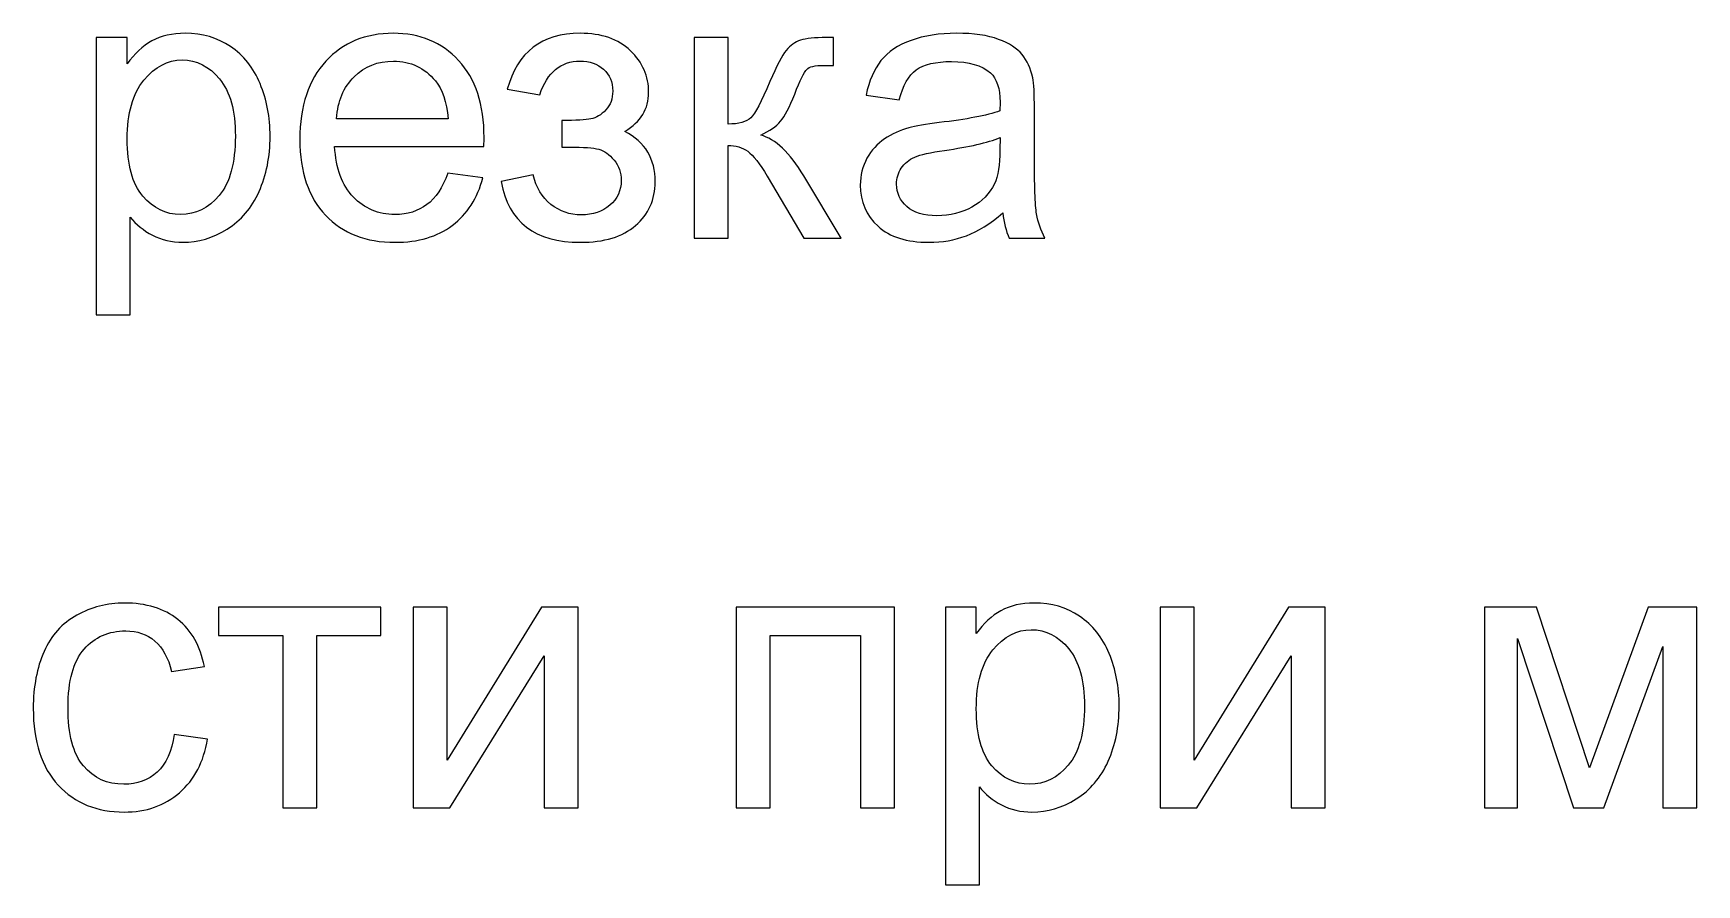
# Model space of a CAD drawing. Header units: millimetres. Extents: x -264 to 265, y -234 to 223.
# Drawn here: x 37.19 to 81.94, y 198.2 to 221.1 of the extents above; entities that cross this region are included whole.
import ezdxf

# ---------------------------------------------------------------- set-up
doc = ezdxf.new("R2010")
doc.units = ezdxf.units.MM
doc.header["$MEASUREMENT"] = 0
doc.layers.add('layer 1', color=7, linetype='Continuous')

msp = doc.modelspace()

# ---------------------------------------------------------------- linework, layer by layer
at = {"layer": 'layer 1', "color": 250}
for points, knots in [([(38.8825, 213.5234), (38.8825, 213.5234), (38.8825, 220.9838), (38.8825, 220.9838), (38.8825, 220.9838), (38.8825, 220.9838), (39.7137, 220.9838), (39.7137, 220.9838), (39.7137, 220.9838), (39.7137, 220.9838), (39.7137, 220.2755), (39.7137, 220.2755), (39.7137, 220.2755), (39.9094, 220.5491), (40.1311, 220.7552), (40.3787, 220.892), (40.3787, 220.892), (40.6246, 221.0288), (40.9242, 221.0981), (41.2758, 221.0981), (41.2758, 221.0981), (41.7364, 221.0981), (42.1416, 220.9803), (42.4932, 220.7431), (42.4932, 220.7431), (42.8447, 220.5075), (43.1097, 220.1733), (43.2898, 219.7438), (43.2898, 219.7438), (43.4681, 219.3126), (43.5582, 218.8416), (43.5582, 218.3273), (43.5582, 218.3273), (43.5582, 217.7783), (43.4595, 217.283), (43.2621, 216.8414), (43.2621, 216.8414), (43.0646, 216.4016), (42.7772, 216.0639), (42.3997, 215.8283), (42.3997, 215.8283), (42.0239, 215.5946), (41.6273, 215.4768), (41.2117, 215.4768), (41.2117, 215.4768), (40.9069, 215.4768), (40.6333, 215.5409), (40.3926, 215.669), (40.3926, 215.669), (40.1501, 215.7972), (39.9527, 215.9582), (39.7968, 216.1539), (39.7968, 216.1539), (39.7968, 216.1539), (39.7968, 213.5234), (39.7968, 213.5234), (39.7968, 213.5234), (39.7968, 213.5234), (38.8825, 213.5234), (38.8825, 213.5234)], [0, 0, 0, 0, 0.0625, 0.0625, 0.0625, 0.0625, 0.125, 0.125, 0.125, 0.125, 0.1875, 0.1875, 0.1875, 0.1875, 0.25, 0.25, 0.25, 0.25, 0.3125, 0.3125, 0.3125, 0.3125, 0.375, 0.375, 0.375, 0.375, 0.4375, 0.4375, 0.4375, 0.4375, 0.5, 0.5, 0.5, 0.5, 0.5625, 0.5625, 0.5625, 0.5625, 0.625, 0.625, 0.625, 0.625, 0.6875, 0.6875, 0.6875, 0.6875, 0.75, 0.75, 0.75, 0.75, 0.8125, 0.8125, 0.8125, 0.8125, 0.875, 0.875, 0.875, 0.875, 1, 1, 1, 1]), ([(48.3395, 217.3367), (48.3395, 217.3367), (49.285, 217.212), (49.285, 217.212), (49.285, 217.212), (49.1378, 216.6631), (48.8625, 216.2353), (48.4607, 215.9323), (48.4607, 215.9323), (48.059, 215.6292), (47.5464, 215.4768), (46.9212, 215.4768), (46.9212, 215.4768), (46.135, 215.4768), (45.5116, 215.7192), (45.0509, 216.2041), (45.0509, 216.2041), (44.5903, 216.6873), (44.3599, 217.3679), (44.3599, 218.2424), (44.3599, 218.2424), (44.3599, 219.1464), (44.592, 219.8495), (45.0578, 220.3482), (45.0578, 220.3482), (45.5237, 220.8487), (46.1281, 221.0981), (46.871, 221.0981), (46.871, 221.0981), (47.5897, 221.0981), (48.1767, 220.8539), (48.6322, 220.3638), (48.6322, 220.3638), (49.0876, 219.8737), (49.3162, 219.1845), (49.3162, 218.2961), (49.3162, 218.2961), (49.3162, 218.2424), (49.3145, 218.161), (49.311, 218.0536), (49.311, 218.0536), (49.311, 218.0536), (45.2951, 218.0536), (45.2951, 218.0536), (45.2951, 218.0536), (45.3297, 217.4631), (45.496, 217.0094), (45.7973, 216.696), (45.7973, 216.696), (46.0969, 216.3825), (46.4727, 216.2249), (46.9212, 216.2249), (46.9212, 216.2249), (47.2554, 216.2249), (47.5412, 216.3132), (47.7767, 216.4899), (47.7767, 216.4899), (48.0139, 216.6665), (48.201, 216.9488), (48.3395, 217.3367)], [0, 0, 0, 0, 0.0625, 0.0625, 0.0625, 0.0625, 0.125, 0.125, 0.125, 0.125, 0.1875, 0.1875, 0.1875, 0.1875, 0.25, 0.25, 0.25, 0.25, 0.3125, 0.3125, 0.3125, 0.3125, 0.375, 0.375, 0.375, 0.375, 0.4375, 0.4375, 0.4375, 0.4375, 0.5, 0.5, 0.5, 0.5, 0.5625, 0.5625, 0.5625, 0.5625, 0.625, 0.625, 0.625, 0.625, 0.6875, 0.6875, 0.6875, 0.6875, 0.75, 0.75, 0.75, 0.75, 0.8125, 0.8125, 0.8125, 0.8125, 0.875, 0.875, 0.875, 0.875, 1, 1, 1, 1]), ([(51.4064, 218.0329), (51.4064, 218.0329), (51.4064, 218.7498), (51.4064, 218.7498), (51.4064, 218.7498), (51.7908, 218.7533), (52.0541, 218.7689), (52.1926, 218.7948), (52.1926, 218.7948), (52.3329, 218.8225), (52.4662, 218.9022), (52.5909, 219.0373), (52.5909, 219.0373), (52.7156, 219.1724), (52.7779, 219.3403), (52.7779, 219.543), (52.7779, 219.543), (52.7779, 219.7871), (52.6965, 219.9845), (52.532, 220.13), (52.532, 220.13), (52.3675, 220.2772), (52.1562, 220.3499), (51.8947, 220.3499), (51.8947, 220.3499), (51.3804, 220.3499), (51.0202, 220.0486), (50.8141, 219.446), (50.8141, 219.446), (50.8141, 219.446), (49.9413, 219.5914), (49.9413, 219.5914), (49.9413, 219.5914), (50.2115, 220.5959), (50.8661, 221.0981), (51.9017, 221.0981), (51.9017, 221.0981), (52.4766, 221.0981), (52.9269, 220.9422), (53.2542, 220.6288), (53.2542, 220.6288), (53.5815, 220.3153), (53.7442, 219.9413), (53.7442, 219.5066), (53.7442, 219.5066), (53.7442, 219.0685), (53.5312, 218.7186), (53.107, 218.4606), (53.107, 218.4606), (53.3788, 218.3151), (53.5815, 218.1298), (53.7183, 217.9047), (53.7183, 217.9047), (53.8533, 217.6796), (53.9209, 217.4129), (53.9209, 217.1046), (53.9209, 217.1046), (53.9209, 216.6215), (53.7442, 216.2301), (53.3927, 215.9288), (53.3927, 215.9288), (53.0394, 215.6275), (52.5476, 215.4768), (51.9138, 215.4768), (51.9138, 215.4768), (50.6842, 215.4768), (49.9708, 216.0206), (49.7751, 217.1081), (49.7751, 217.1081), (49.7751, 217.1081), (50.6375, 217.2951), (50.6375, 217.2951), (50.6375, 217.2951), (50.7154, 216.9523), (50.873, 216.6856), (51.112, 216.4968), (51.112, 216.4968), (51.351, 216.308), (51.6228, 216.2145), (51.9311, 216.2145), (51.9311, 216.2145), (52.2394, 216.2145), (52.4957, 216.3011), (52.7, 216.476), (52.7, 216.476), (52.9043, 216.6492), (53.0065, 216.8709), (53.0065, 217.141), (53.0065, 217.141), (53.0065, 217.3506), (52.9424, 217.5324), (52.8143, 217.6882), (52.8143, 217.6882), (52.6861, 217.8441), (52.5493, 217.9411), (52.4039, 217.9792), (52.4039, 217.9792), (52.2584, 218.019), (51.9952, 218.0381), (51.6142, 218.0381), (51.6142, 218.0381), (51.583, 218.0381), (51.5137, 218.0363), (51.4064, 218.0329)], [0, 0, 0, 0, 0.037037, 0.037037, 0.037037, 0.037037, 0.0740741, 0.0740741, 0.0740741, 0.0740741, 0.1111111, 0.1111111, 0.1111111, 0.1111111, 0.1481481, 0.1481481, 0.1481481, 0.1481481, 0.1851852, 0.1851852, 0.1851852, 0.1851852, 0.2222222, 0.2222222, 0.2222222, 0.2222222, 0.2592593, 0.2592593, 0.2592593, 0.2592593, 0.2962963, 0.2962963, 0.2962963, 0.2962963, 0.3333333, 0.3333333, 0.3333333, 0.3333333, 0.3703704, 0.3703704, 0.3703704, 0.3703704, 0.4074074, 0.4074074, 0.4074074, 0.4074074, 0.4444444, 0.4444444, 0.4444444, 0.4444444, 0.4814815, 0.4814815, 0.4814815, 0.4814815, 0.5185185, 0.5185185, 0.5185185, 0.5185185, 0.5555556, 0.5555556, 0.5555556, 0.5555556, 0.5925926, 0.5925926, 0.5925926, 0.5925926, 0.6296296, 0.6296296, 0.6296296, 0.6296296, 0.6666667, 0.6666667, 0.6666667, 0.6666667, 0.7037037, 0.7037037, 0.7037037, 0.7037037, 0.7407407, 0.7407407, 0.7407407, 0.7407407, 0.7777778, 0.7777778, 0.7777778, 0.7777778, 0.8148148, 0.8148148, 0.8148148, 0.8148148, 0.8518519, 0.8518519, 0.8518519, 0.8518519, 0.8888889, 0.8888889, 0.8888889, 0.8888889, 0.9259259, 0.9259259, 0.9259259, 0.9259259, 1, 1, 1, 1]), ([(54.9651, 220.9838), (54.9651, 220.9838), (55.8794, 220.9838), (55.8794, 220.9838), (55.8794, 220.9838), (55.8794, 220.9838), (55.8794, 218.6563), (55.8794, 218.6563), (55.8794, 218.6563), (56.1704, 218.6563), (56.3747, 218.7117), (56.4925, 218.8243), (56.4925, 218.8243), (56.6085, 218.9351), (56.78, 219.2589), (57.0085, 219.7975), (57.0085, 219.7975), (57.1886, 220.2235), (57.3341, 220.5041), (57.4449, 220.6392), (57.4449, 220.6392), (57.5575, 220.7742), (57.6857, 220.866), (57.8311, 220.9128), (57.8311, 220.9128), (57.9783, 220.9595), (58.2121, 220.9838), (58.5325, 220.9838), (58.5325, 220.9838), (58.5325, 220.9838), (58.7161, 220.9838), (58.7161, 220.9838), (58.7161, 220.9838), (58.7161, 220.9838), (58.7161, 220.2305), (58.7161, 220.2305), (58.7161, 220.2305), (58.7161, 220.2305), (58.4615, 220.2357), (58.4615, 220.2357), (58.4615, 220.2357), (58.2208, 220.2357), (58.0666, 220.1993), (57.9991, 220.1283), (57.9991, 220.1283), (57.9281, 220.0538), (57.819, 219.8322), (57.6735, 219.4633), (57.6735, 219.4633), (57.535, 219.11), (57.4086, 218.8658), (57.2926, 218.7308), (57.2926, 218.7308), (57.1783, 218.5957), (56.9999, 218.4727), (56.7592, 218.3602), (56.7592, 218.3602), (57.1523, 218.2545), (57.5402, 217.8891), (57.9212, 217.2622), (57.9212, 217.2622), (57.9212, 217.2622), (58.9239, 215.5911), (58.9239, 215.5911), (58.9239, 215.5911), (58.9239, 215.5911), (57.9194, 215.5911), (57.9194, 215.5911), (57.9194, 215.5911), (57.9194, 215.5911), (56.9306, 217.257), (56.9306, 217.257), (56.9306, 217.257), (56.7315, 217.5947), (56.5583, 217.8164), (56.4111, 217.9238), (56.4111, 217.9238), (56.2622, 218.0311), (56.0855, 218.0848), (55.8794, 218.0848), (55.8794, 218.0848), (55.8794, 218.0848), (55.8794, 215.5911), (55.8794, 215.5911), (55.8794, 215.5911), (55.8794, 215.5911), (54.9651, 215.5911), (54.9651, 215.5911), (54.9651, 215.5911), (54.9651, 215.5911), (54.9651, 220.9838), (54.9651, 220.9838)], [0, 0, 0, 0, 0.0416667, 0.0416667, 0.0416667, 0.0416667, 0.0833333, 0.0833333, 0.0833333, 0.0833333, 0.125, 0.125, 0.125, 0.125, 0.1666667, 0.1666667, 0.1666667, 0.1666667, 0.2083333, 0.2083333, 0.2083333, 0.2083333, 0.25, 0.25, 0.25, 0.25, 0.2916667, 0.2916667, 0.2916667, 0.2916667, 0.3333333, 0.3333333, 0.3333333, 0.3333333, 0.375, 0.375, 0.375, 0.375, 0.4166667, 0.4166667, 0.4166667, 0.4166667, 0.4583333, 0.4583333, 0.4583333, 0.4583333, 0.5, 0.5, 0.5, 0.5, 0.5416667, 0.5416667, 0.5416667, 0.5416667, 0.5833333, 0.5833333, 0.5833333, 0.5833333, 0.625, 0.625, 0.625, 0.625, 0.6666667, 0.6666667, 0.6666667, 0.6666667, 0.7083333, 0.7083333, 0.7083333, 0.7083333, 0.75, 0.75, 0.75, 0.75, 0.7916667, 0.7916667, 0.7916667, 0.7916667, 0.8333333, 0.8333333, 0.8333333, 0.8333333, 0.875, 0.875, 0.875, 0.875, 0.9166667, 0.9166667, 0.9166667, 0.9166667, 1, 1, 1, 1]), ([(63.2723, 216.2665), (62.9328, 215.9773), (62.6055, 215.7747), (62.2921, 215.6552), (62.2921, 215.6552), (61.9786, 215.5357), (61.6427, 215.4768), (61.2825, 215.4768), (61.2825, 215.4768), (60.6902, 215.4768), (60.2348, 215.6205), (59.9161, 215.9097), (59.9161, 215.9097), (59.5975, 216.1972), (59.4382, 216.5661), (59.4382, 217.0146), (59.4382, 217.0146), (59.4382, 217.2778), (59.4988, 217.5185), (59.6183, 217.7367), (59.6183, 217.7367), (59.7395, 217.9549), (59.8971, 218.1281), (60.091, 218.2597), (60.091, 218.2597), (60.2867, 218.3913), (60.5049, 218.4918), (60.7491, 218.5593), (60.7491, 218.5593), (60.9292, 218.6061), (61.2011, 218.6511), (61.563, 218.6961), (61.563, 218.6961), (62.3007, 218.7827), (62.8462, 218.8884), (63.1943, 219.0096), (63.1943, 219.0096), (63.1978, 219.1343), (63.1995, 219.2139), (63.1995, 219.2468), (63.1995, 219.2468), (63.1995, 219.6174), (63.1129, 219.8789), (62.9398, 220.0313), (62.9398, 220.0313), (62.706, 220.2374), (62.3579, 220.3396), (61.8972, 220.3396), (61.8972, 220.3396), (61.466, 220.3396), (61.1474, 220.2634), (60.943, 220.1127), (60.943, 220.1127), (60.737, 219.962), (60.5863, 219.6953), (60.4876, 219.3109), (60.4876, 219.3109), (60.4876, 219.3109), (59.594, 219.4356), (59.594, 219.4356), (59.594, 219.4356), (59.6754, 219.8183), (59.8088, 220.1283), (59.9958, 220.3638), (59.9958, 220.3638), (60.1828, 220.5993), (60.453, 220.7794), (60.8062, 220.9076), (60.8062, 220.9076), (61.1578, 221.034), (61.5682, 221.0981), (62.0323, 221.0981), (62.0323, 221.0981), (62.493, 221.0981), (62.8688, 221.0444), (63.158, 220.9353), (63.158, 220.9353), (63.4454, 220.8262), (63.6584, 220.6911), (63.7935, 220.5266), (63.7935, 220.5266), (63.9286, 220.3621), (64.0238, 220.1543), (64.0792, 219.9032), (64.0792, 219.9032), (64.1087, 219.7473), (64.1243, 219.4668), (64.1243, 219.0633), (64.1243, 219.0633), (64.1243, 219.0633), (64.1243, 217.851), (64.1243, 217.851), (64.1243, 217.851), (64.1243, 217.0042), (64.1433, 216.4691), (64.1814, 216.2422), (64.1814, 216.2422), (64.2178, 216.0154), (64.294, 215.7989), (64.4048, 215.5911), (64.4048, 215.5911), (64.4048, 215.5911), (63.4489, 215.5911), (63.4489, 215.5911), (63.4489, 215.5911), (63.3571, 215.7833), (63.2982, 216.0085), (63.2723, 216.2665)], [0, 0, 0, 0, 0.0357143, 0.0357143, 0.0357143, 0.0357143, 0.0714286, 0.0714286, 0.0714286, 0.0714286, 0.1071429, 0.1071429, 0.1071429, 0.1071429, 0.1428571, 0.1428571, 0.1428571, 0.1428571, 0.1785714, 0.1785714, 0.1785714, 0.1785714, 0.2142857, 0.2142857, 0.2142857, 0.2142857, 0.25, 0.25, 0.25, 0.25, 0.2857143, 0.2857143, 0.2857143, 0.2857143, 0.3214286, 0.3214286, 0.3214286, 0.3214286, 0.3571429, 0.3571429, 0.3571429, 0.3571429, 0.3928571, 0.3928571, 0.3928571, 0.3928571, 0.4285714, 0.4285714, 0.4285714, 0.4285714, 0.4642857, 0.4642857, 0.4642857, 0.4642857, 0.5, 0.5, 0.5, 0.5, 0.5357143, 0.5357143, 0.5357143, 0.5357143, 0.5714286, 0.5714286, 0.5714286, 0.5714286, 0.6071429, 0.6071429, 0.6071429, 0.6071429, 0.6428571, 0.6428571, 0.6428571, 0.6428571, 0.6785714, 0.6785714, 0.6785714, 0.6785714, 0.7142857, 0.7142857, 0.7142857, 0.7142857, 0.75, 0.75, 0.75, 0.75, 0.7857143, 0.7857143, 0.7857143, 0.7857143, 0.8214286, 0.8214286, 0.8214286, 0.8214286, 0.8571429, 0.8571429, 0.8571429, 0.8571429, 0.8928571, 0.8928571, 0.8928571, 0.8928571, 0.9285714, 0.9285714, 0.9285714, 0.9285714, 1, 1, 1, 1]), ([(39.7137, 218.2545), (39.7137, 217.5636), (39.854, 217.0527), (40.1328, 216.7219), (40.1328, 216.7219), (40.4133, 216.3912), (40.7528, 216.2249), (41.1511, 216.2249), (41.1511, 216.2249), (41.5563, 216.2249), (41.9026, 216.3964), (42.1901, 216.7393), (42.1901, 216.7393), (42.4793, 217.0821), (42.6231, 217.6121), (42.6231, 218.3307), (42.6231, 218.3307), (42.6231, 219.0165), (42.4828, 219.5291), (42.2005, 219.8703), (42.2005, 219.8703), (41.9182, 220.2114), (41.5823, 220.3811), (41.1909, 220.3811), (41.1909, 220.3811), (40.803, 220.3811), (40.4601, 220.1993), (40.1622, 219.8374), (40.1622, 219.8374), (39.8626, 219.4737), (39.7137, 218.9472), (39.7137, 218.2545)], [0, 0, 0, 0, 0.1111111, 0.1111111, 0.1111111, 0.1111111, 0.2222222, 0.2222222, 0.2222222, 0.2222222, 0.3333333, 0.3333333, 0.3333333, 0.3333333, 0.4444444, 0.4444444, 0.4444444, 0.4444444, 0.5555556, 0.5555556, 0.5555556, 0.5555556, 0.6666667, 0.6666667, 0.6666667, 0.6666667, 0.7777778, 0.7777778, 0.7777778, 0.7777778, 1, 1, 1, 1]), ([(45.347, 218.8018), (45.347, 218.8018), (48.3499, 218.8018), (48.3499, 218.8018), (48.3499, 218.8018), (48.3101, 219.2555), (48.194, 219.5949), (48.0053, 219.8218), (48.0053, 219.8218), (47.7161, 220.1733), (47.3386, 220.3499), (46.8762, 220.3499), (46.8762, 220.3499), (46.4571, 220.3499), (46.1056, 220.2097), (45.8198, 219.9291), (45.8198, 219.9291), (45.5358, 219.6486), (45.3782, 219.2728), (45.347, 218.8018)], [0, 0, 0, 0, 0.1666667, 0.1666667, 0.1666667, 0.1666667, 0.3333333, 0.3333333, 0.3333333, 0.3333333, 0.5, 0.5, 0.5, 0.5, 0.6666667, 0.6666667, 0.6666667, 0.6666667, 1, 1, 1, 1]), ([(63.1995, 218.2926), (62.867, 218.1576), (62.3683, 218.0433), (61.7033, 217.9497), (61.7033, 217.9497), (61.3258, 217.8961), (61.0591, 217.8354), (60.9032, 217.7679), (60.9032, 217.7679), (60.7474, 217.7004), (60.6279, 217.6017), (60.543, 217.4735), (60.543, 217.4735), (60.4582, 217.3436), (60.4149, 217.1999), (60.4149, 217.0406), (60.4149, 217.0406), (60.4149, 216.7999), (60.5066, 216.5972), (60.6919, 216.4362), (60.6919, 216.4362), (60.8772, 216.2751), (61.1474, 216.1937), (61.5024, 216.1937), (61.5024, 216.1937), (61.8539, 216.1937), (62.1674, 216.2699), (62.4427, 216.4241), (62.4427, 216.4241), (62.7164, 216.5765), (62.919, 216.786), (63.0471, 217.051), (63.0471, 217.051), (63.1458, 217.257), (63.1943, 217.5601), (63.1943, 217.9601), (63.1943, 217.9601), (63.1943, 217.9601), (63.1995, 218.2926), (63.1995, 218.2926)], [0, 0, 0, 0, 0.0909091, 0.0909091, 0.0909091, 0.0909091, 0.1818182, 0.1818182, 0.1818182, 0.1818182, 0.2727273, 0.2727273, 0.2727273, 0.2727273, 0.3636364, 0.3636364, 0.3636364, 0.3636364, 0.4545455, 0.4545455, 0.4545455, 0.4545455, 0.5454545, 0.5454545, 0.5454545, 0.5454545, 0.6363636, 0.6363636, 0.6363636, 0.6363636, 0.7272727, 0.7272727, 0.7272727, 0.7272727, 0.8181818, 0.8181818, 0.8181818, 0.8181818, 1, 1, 1, 1])]:
    msp.add_open_spline(points, degree=3, knots=knots, dxfattribs=at)
at = {"layer": 'layer 1', "color": 242}
for points, knots in [([(40.9787, 202.2441), (40.9787, 202.2441), (41.8722, 202.1194), (41.8722, 202.1194), (41.8722, 202.1194), (41.7735, 201.5046), (41.5242, 201.0249), (41.1207, 200.6769), (41.1207, 200.6769), (40.7172, 200.3288), (40.2201, 200.1556), (39.6331, 200.1556), (39.6331, 200.1556), (38.8971, 200.1556), (38.3048, 200.3963), (37.858, 200.8777), (37.858, 200.8777), (37.4095, 201.3592), (37.1861, 202.0484), (37.1861, 202.9455), (37.1861, 202.9455), (37.1861, 203.5273), (37.2831, 204.0347), (37.4753, 204.4711), (37.4753, 204.4711), (37.6675, 204.9058), (37.9602, 205.2331), (38.3551, 205.4496), (38.3551, 205.4496), (38.7482, 205.6678), (39.1759, 205.7769), (39.64, 205.7769), (39.64, 205.7769), (40.2236, 205.7769), (40.7033, 205.6297), (41.0739, 205.3335), (41.0739, 205.3335), (41.4462, 205.0374), (41.6852, 204.6166), (41.7891, 204.0728), (41.7891, 204.0728), (41.7891, 204.0728), (40.9059, 203.9377), (40.9059, 203.9377), (40.9059, 203.9377), (40.8211, 204.2997), (40.6721, 204.5716), (40.4557, 204.7551), (40.4557, 204.7551), (40.2409, 204.937), (39.9812, 205.0287), (39.6764, 205.0287), (39.6764, 205.0287), (39.2157, 205.0287), (38.8417, 204.8642), (38.5525, 204.5352), (38.5525, 204.5352), (38.265, 204.2044), (38.1213, 203.6849), (38.1213, 202.9714), (38.1213, 202.9714), (38.1213, 202.2476), (38.2598, 201.7228), (38.5369, 201.3955), (38.5369, 201.3955), (38.8157, 201.0682), (39.1776, 200.9037), (39.6227, 200.9037), (39.6227, 200.9037), (39.9829, 200.9037), (40.2825, 201.0128), (40.5215, 201.2328), (40.5215, 201.2328), (40.7622, 201.451), (40.9146, 201.7886), (40.9787, 202.2441)], [0, 0, 0, 0, 0.05, 0.05, 0.05, 0.05, 0.1, 0.1, 0.1, 0.1, 0.15, 0.15, 0.15, 0.15, 0.2, 0.2, 0.2, 0.2, 0.25, 0.25, 0.25, 0.25, 0.3, 0.3, 0.3, 0.3, 0.35, 0.35, 0.35, 0.35, 0.4, 0.4, 0.4, 0.4, 0.45, 0.45, 0.45, 0.45, 0.5, 0.5, 0.5, 0.5, 0.55, 0.55, 0.55, 0.55, 0.6, 0.6, 0.6, 0.6, 0.65, 0.65, 0.65, 0.65, 0.7, 0.7, 0.7, 0.7, 0.75, 0.75, 0.75, 0.75, 0.8, 0.8, 0.8, 0.8, 0.85, 0.85, 0.85, 0.85, 0.9, 0.9, 0.9, 0.9, 1, 1, 1, 1]), ([(42.1736, 205.6626), (42.1736, 205.6626), (46.5376, 205.6626), (46.5376, 205.6626), (46.5376, 205.6626), (46.5376, 205.6626), (46.5376, 204.9041), (46.5376, 204.9041), (46.5376, 204.9041), (46.5376, 204.9041), (44.8128, 204.9041), (44.8128, 204.9041), (44.8128, 204.9041), (44.8128, 204.9041), (44.8128, 200.2699), (44.8128, 200.2699), (44.8128, 200.2699), (44.8128, 200.2699), (43.8984, 200.2699), (43.8984, 200.2699), (43.8984, 200.2699), (43.8984, 200.2699), (43.8984, 204.9041), (43.8984, 204.9041), (43.8984, 204.9041), (43.8984, 204.9041), (42.1736, 204.9041), (42.1736, 204.9041), (42.1736, 204.9041), (42.1736, 204.9041), (42.1736, 205.6626), (42.1736, 205.6626)], [0, 0, 0, 0, 0.1111111, 0.1111111, 0.1111111, 0.1111111, 0.2222222, 0.2222222, 0.2222222, 0.2222222, 0.3333333, 0.3333333, 0.3333333, 0.3333333, 0.4444444, 0.4444444, 0.4444444, 0.4444444, 0.5555556, 0.5555556, 0.5555556, 0.5555556, 0.6666667, 0.6666667, 0.6666667, 0.6666667, 0.7777778, 0.7777778, 0.7777778, 0.7777778, 1, 1, 1, 1]), ([(47.4104, 205.6626), (47.4104, 205.6626), (48.3247, 205.6626), (48.3247, 205.6626), (48.3247, 205.6626), (48.3247, 205.6626), (48.3247, 201.5497), (48.3247, 201.5497), (48.3247, 201.5497), (48.3247, 201.5497), (50.8652, 205.6626), (50.8652, 205.6626), (50.8652, 205.6626), (50.8652, 205.6626), (51.8471, 205.6626), (51.8471, 205.6626), (51.8471, 205.6626), (51.8471, 205.6626), (51.8471, 200.2699), (51.8471, 200.2699), (51.8471, 200.2699), (51.8471, 200.2699), (50.9328, 200.2699), (50.9328, 200.2699), (50.9328, 200.2699), (50.9328, 200.2699), (50.9328, 204.3568), (50.9328, 204.3568), (50.9328, 204.3568), (50.9328, 204.3568), (48.3957, 200.2699), (48.3957, 200.2699), (48.3957, 200.2699), (48.3957, 200.2699), (47.4104, 200.2699), (47.4104, 200.2699), (47.4104, 200.2699), (47.4104, 200.2699), (47.4104, 205.6626), (47.4104, 205.6626)], [0, 0, 0, 0, 0.0909091, 0.0909091, 0.0909091, 0.0909091, 0.1818182, 0.1818182, 0.1818182, 0.1818182, 0.2727273, 0.2727273, 0.2727273, 0.2727273, 0.3636364, 0.3636364, 0.3636364, 0.3636364, 0.4545455, 0.4545455, 0.4545455, 0.4545455, 0.5454545, 0.5454545, 0.5454545, 0.5454545, 0.6363636, 0.6363636, 0.6363636, 0.6363636, 0.7272727, 0.7272727, 0.7272727, 0.7272727, 0.8181818, 0.8181818, 0.8181818, 0.8181818, 1, 1, 1, 1]), ([(56.102, 205.6626), (56.102, 205.6626), (60.3621, 205.6626), (60.3621, 205.6626), (60.3621, 205.6626), (60.3621, 205.6626), (60.3621, 200.2699), (60.3621, 200.2699), (60.3621, 200.2699), (60.3621, 200.2699), (59.4477, 200.2699), (59.4477, 200.2699), (59.4477, 200.2699), (59.4477, 200.2699), (59.4477, 204.9041), (59.4477, 204.9041), (59.4477, 204.9041), (59.4477, 204.9041), (57.0163, 204.9041), (57.0163, 204.9041), (57.0163, 204.9041), (57.0163, 204.9041), (57.0163, 200.2699), (57.0163, 200.2699), (57.0163, 200.2699), (57.0163, 200.2699), (56.102, 200.2699), (56.102, 200.2699), (56.102, 200.2699), (56.102, 200.2699), (56.102, 205.6626), (56.102, 205.6626)], [0, 0, 0, 0, 0.1111111, 0.1111111, 0.1111111, 0.1111111, 0.2222222, 0.2222222, 0.2222222, 0.2222222, 0.3333333, 0.3333333, 0.3333333, 0.3333333, 0.4444444, 0.4444444, 0.4444444, 0.4444444, 0.5555556, 0.5555556, 0.5555556, 0.5555556, 0.6666667, 0.6666667, 0.6666667, 0.6666667, 0.7777778, 0.7777778, 0.7777778, 0.7777778, 1, 1, 1, 1]), ([(61.7285, 198.2022), (61.7285, 198.2022), (61.7285, 205.6626), (61.7285, 205.6626), (61.7285, 205.6626), (61.7285, 205.6626), (62.5597, 205.6626), (62.5597, 205.6626), (62.5597, 205.6626), (62.5597, 205.6626), (62.5597, 204.9543), (62.5597, 204.9543), (62.5597, 204.9543), (62.7554, 205.2279), (62.9771, 205.434), (63.2247, 205.5708), (63.2247, 205.5708), (63.4706, 205.7076), (63.7702, 205.7769), (64.1218, 205.7769), (64.1218, 205.7769), (64.5824, 205.7769), (64.9876, 205.6591), (65.3392, 205.4219), (65.3392, 205.4219), (65.6907, 205.1863), (65.9557, 204.8521), (66.1358, 204.4226), (66.1358, 204.4226), (66.3141, 203.9914), (66.4042, 203.5204), (66.4042, 203.0061), (66.4042, 203.0061), (66.4042, 202.4571), (66.3055, 201.9618), (66.1081, 201.5202), (66.1081, 201.5202), (65.9106, 201.0804), (65.6232, 200.7427), (65.2457, 200.5071), (65.2457, 200.5071), (64.8699, 200.2734), (64.4733, 200.1556), (64.0577, 200.1556), (64.0577, 200.1556), (63.7529, 200.1556), (63.4793, 200.2197), (63.2386, 200.3478), (63.2386, 200.3478), (62.9961, 200.476), (62.7987, 200.637), (62.6428, 200.8327), (62.6428, 200.8327), (62.6428, 200.8327), (62.6428, 198.2022), (62.6428, 198.2022), (62.6428, 198.2022), (62.6428, 198.2022), (61.7285, 198.2022), (61.7285, 198.2022)], [0, 0, 0, 0, 0.0625, 0.0625, 0.0625, 0.0625, 0.125, 0.125, 0.125, 0.125, 0.1875, 0.1875, 0.1875, 0.1875, 0.25, 0.25, 0.25, 0.25, 0.3125, 0.3125, 0.3125, 0.3125, 0.375, 0.375, 0.375, 0.375, 0.4375, 0.4375, 0.4375, 0.4375, 0.5, 0.5, 0.5, 0.5, 0.5625, 0.5625, 0.5625, 0.5625, 0.625, 0.625, 0.625, 0.625, 0.6875, 0.6875, 0.6875, 0.6875, 0.75, 0.75, 0.75, 0.75, 0.8125, 0.8125, 0.8125, 0.8125, 0.875, 0.875, 0.875, 0.875, 1, 1, 1, 1]), ([(67.5073, 205.6626), (67.5073, 205.6626), (68.4216, 205.6626), (68.4216, 205.6626), (68.4216, 205.6626), (68.4216, 205.6626), (68.4216, 201.5497), (68.4216, 201.5497), (68.4216, 201.5497), (68.4216, 201.5497), (70.9621, 205.6626), (70.9621, 205.6626), (70.9621, 205.6626), (70.9621, 205.6626), (71.944, 205.6626), (71.944, 205.6626), (71.944, 205.6626), (71.944, 205.6626), (71.944, 200.2699), (71.944, 200.2699), (71.944, 200.2699), (71.944, 200.2699), (71.0297, 200.2699), (71.0297, 200.2699), (71.0297, 200.2699), (71.0297, 200.2699), (71.0297, 204.3568), (71.0297, 204.3568), (71.0297, 204.3568), (71.0297, 204.3568), (68.4926, 200.2699), (68.4926, 200.2699), (68.4926, 200.2699), (68.4926, 200.2699), (67.5073, 200.2699), (67.5073, 200.2699), (67.5073, 200.2699), (67.5073, 200.2699), (67.5073, 205.6626), (67.5073, 205.6626)], [0, 0, 0, 0, 0.0909091, 0.0909091, 0.0909091, 0.0909091, 0.1818182, 0.1818182, 0.1818182, 0.1818182, 0.2727273, 0.2727273, 0.2727273, 0.2727273, 0.3636364, 0.3636364, 0.3636364, 0.3636364, 0.4545455, 0.4545455, 0.4545455, 0.4545455, 0.5454545, 0.5454545, 0.5454545, 0.5454545, 0.6363636, 0.6363636, 0.6363636, 0.6363636, 0.7272727, 0.7272727, 0.7272727, 0.7272727, 0.8181818, 0.8181818, 0.8181818, 0.8181818, 1, 1, 1, 1]), ([(76.23, 205.6626), (76.23, 205.6626), (77.6362, 205.6626), (77.6362, 205.6626), (77.6362, 205.6626), (77.6362, 205.6626), (79.0615, 201.347), (79.0615, 201.347), (79.0615, 201.347), (79.0615, 201.347), (80.6391, 205.6626), (80.6391, 205.6626), (80.6391, 205.6626), (80.6391, 205.6626), (81.9448, 205.6626), (81.9448, 205.6626), (81.9448, 205.6626), (81.9448, 205.6626), (81.9448, 200.2699), (81.9448, 200.2699), (81.9448, 200.2699), (81.9448, 200.2699), (81.0305, 200.2699), (81.0305, 200.2699), (81.0305, 200.2699), (81.0305, 200.2699), (81.0305, 204.6114), (81.0305, 204.6114), (81.0305, 204.6114), (81.0305, 204.6114), (79.4424, 200.2699), (79.4424, 200.2699), (79.4424, 200.2699), (79.4424, 200.2699), (78.6251, 200.2699), (78.6251, 200.2699), (78.6251, 200.2699), (78.6251, 200.2699), (77.1236, 204.8192), (77.1236, 204.8192), (77.1236, 204.8192), (77.1236, 204.8192), (77.1236, 200.2699), (77.1236, 200.2699), (77.1236, 200.2699), (77.1236, 200.2699), (76.23, 200.2699), (76.23, 200.2699), (76.23, 200.2699), (76.23, 200.2699), (76.23, 205.6626), (76.23, 205.6626)], [0, 0, 0, 0, 0.0714286, 0.0714286, 0.0714286, 0.0714286, 0.1428571, 0.1428571, 0.1428571, 0.1428571, 0.2142857, 0.2142857, 0.2142857, 0.2142857, 0.2857143, 0.2857143, 0.2857143, 0.2857143, 0.3571429, 0.3571429, 0.3571429, 0.3571429, 0.4285714, 0.4285714, 0.4285714, 0.4285714, 0.5, 0.5, 0.5, 0.5, 0.5714286, 0.5714286, 0.5714286, 0.5714286, 0.6428571, 0.6428571, 0.6428571, 0.6428571, 0.7142857, 0.7142857, 0.7142857, 0.7142857, 0.7857143, 0.7857143, 0.7857143, 0.7857143, 0.8571429, 0.8571429, 0.8571429, 0.8571429, 1, 1, 1, 1]), ([(62.5597, 202.9333), (62.5597, 202.2424), (62.7, 201.7315), (62.9788, 201.4007), (62.9788, 201.4007), (63.2593, 201.07), (63.5988, 200.9037), (63.9971, 200.9037), (63.9971, 200.9037), (64.4023, 200.9037), (64.7486, 201.0752), (65.0361, 201.4181), (65.0361, 201.4181), (65.3253, 201.7609), (65.4691, 202.2909), (65.4691, 203.0095), (65.4691, 203.0095), (65.4691, 203.6953), (65.3288, 204.2079), (65.0465, 204.5491), (65.0465, 204.5491), (64.7642, 204.8902), (64.4283, 205.0599), (64.0369, 205.0599), (64.0369, 205.0599), (63.649, 205.0599), (63.3061, 204.8781), (63.0082, 204.5162), (63.0082, 204.5162), (62.7086, 204.1525), (62.5597, 203.626), (62.5597, 202.9333)], [0, 0, 0, 0, 0.1111111, 0.1111111, 0.1111111, 0.1111111, 0.2222222, 0.2222222, 0.2222222, 0.2222222, 0.3333333, 0.3333333, 0.3333333, 0.3333333, 0.4444444, 0.4444444, 0.4444444, 0.4444444, 0.5555556, 0.5555556, 0.5555556, 0.5555556, 0.6666667, 0.6666667, 0.6666667, 0.6666667, 0.7777778, 0.7777778, 0.7777778, 0.7777778, 1, 1, 1, 1])]:
    msp.add_open_spline(points, degree=3, knots=knots, dxfattribs=at)

doc.saveas('drawing.dxf')
